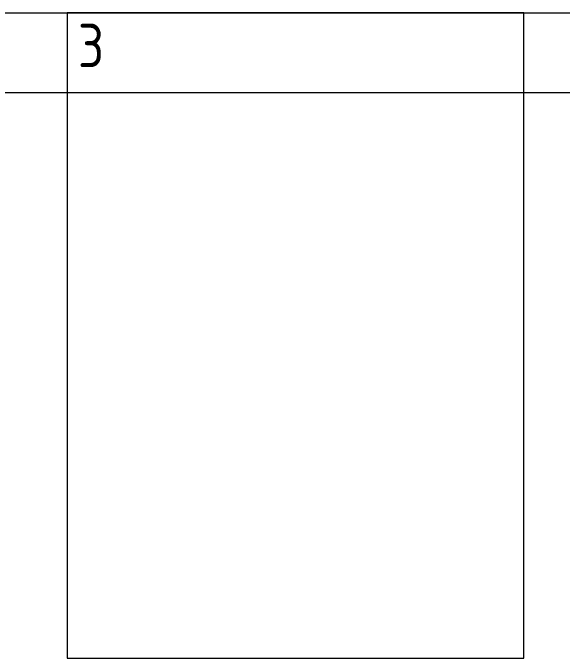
# Model space of a CAD drawing. Header units: millimetres. Extents: x -2983 to 1969, y -817 to 3427.
# Drawn here: x -1928.1 to -1675.5, y 2658 to 2955 of the extents above; entities that cross this region are included whole.
import ezdxf

# ---------------------------------------------------------------- set-up
doc = ezdxf.new("R2010")
doc.units = ezdxf.units.MM
doc.layers.add('ВЭ', color=1, linetype='Continuous')
doc.styles.add('мой', font='GOST_Common.ttf', dxfattribs={"width": 0.9, "height": 3})

# ---------------------------------------------------------------- blocks, each defined once
blk = doc.blocks.new('*T5')
at = {"layer": 'Defpoints', "color": 8, "linetype": 'ByBlock', "lineweight": 0, "transparency": 16777216}
for p, q in [((0, 0), (4356, 0)), ((0, 0), (0, -36.67)), ((242, 0), (242, -36.67)), ((484, 0), (484, -36.67)), ((726, 0), (726, -36.67)), ((968, 0), (968, -36.67)), ((1210, 0), (1210, -36.67)), ((1452, 0), (1452, -36.67)), ((1694, 0), (1694, -36.67)), ((1936, 0), (1936, -36.67)), ((2178, 0), (2178, -36.67)), ((2420, 0), (2420, -36.67)), ((2662, 0), (2662, -36.67)), ((2904, 0), (2904, -36.67)), ((3146, 0), (3146, -36.67)), ((3388, 0), (3388, -36.67)), ((3630, 0), (3630, -36.67)), ((3872, 0), (3872, -36.67)), ((4114, 0), (4114, -36.67)), ((4356, 0), (4356, -36.67)), ((0, -36.67), (4356, -36.67))]:
    blk.add_line(p, q, dxfattribs=at)
at = {"layer": 'Defpoints', "color": 5, "linetype": 'Continuous', "lineweight": 0, "transparency": 16777216, "char_height": 20, "width": 232, "attachment_point": 1, "style": 'мой'}
for s, insert in [('1', (5, -5)), ('2', (247, -5)), ('3', (489, -5)), ('4', (731, -5)), ('5', (973, -5)), ('6', (1215, -5)), ('7', (1457, -5)), ('8', (1699, -5)), ('9', (1941, -5)), ('10', (2183, -5)), ('11', (2425, -5)), ('12', (2667, -5)), ('13', (2909, -5)), ('14', (3151, -5)), ('15', (3393, -5)), ('16', (3635, -5)), ('17', (3877, -5)), ('18', (4119, -5))]:
    blk.add_mtext(s, dxfattribs=dict(at, insert=insert))
blk = doc.blocks.new('*U3')
at = {"layer": 'ВЭ', "color": 250, "linetype": 'ByBlock', "lineweight": 18}
blk.add_lwpolyline([(-105, -148.5), (105, -148.5), (105, 148.5), (-105, 148.5), (-105, -148.5)], dxfattribs=at)
blk = doc.blocks.new('*U4')
at = {"layer": 'Defpoints', "color": 0, "linetype": 'ByBlock', "lineweight": -2, "transparency": 16777216}
blk.add_blockref('*U3', (484, 0), dxfattribs=at)

msp = doc.modelspace()

# ---------------------------------------------------------------- block references
msp.add_blockref('*T5', (-2387.167, 2954.992))
at = {"layer": 'Defpoints'}
msp.add_blockref('*U4', (-2282.167, 2806.492), dxfattribs=at)

doc.saveas('drawing.dxf')
